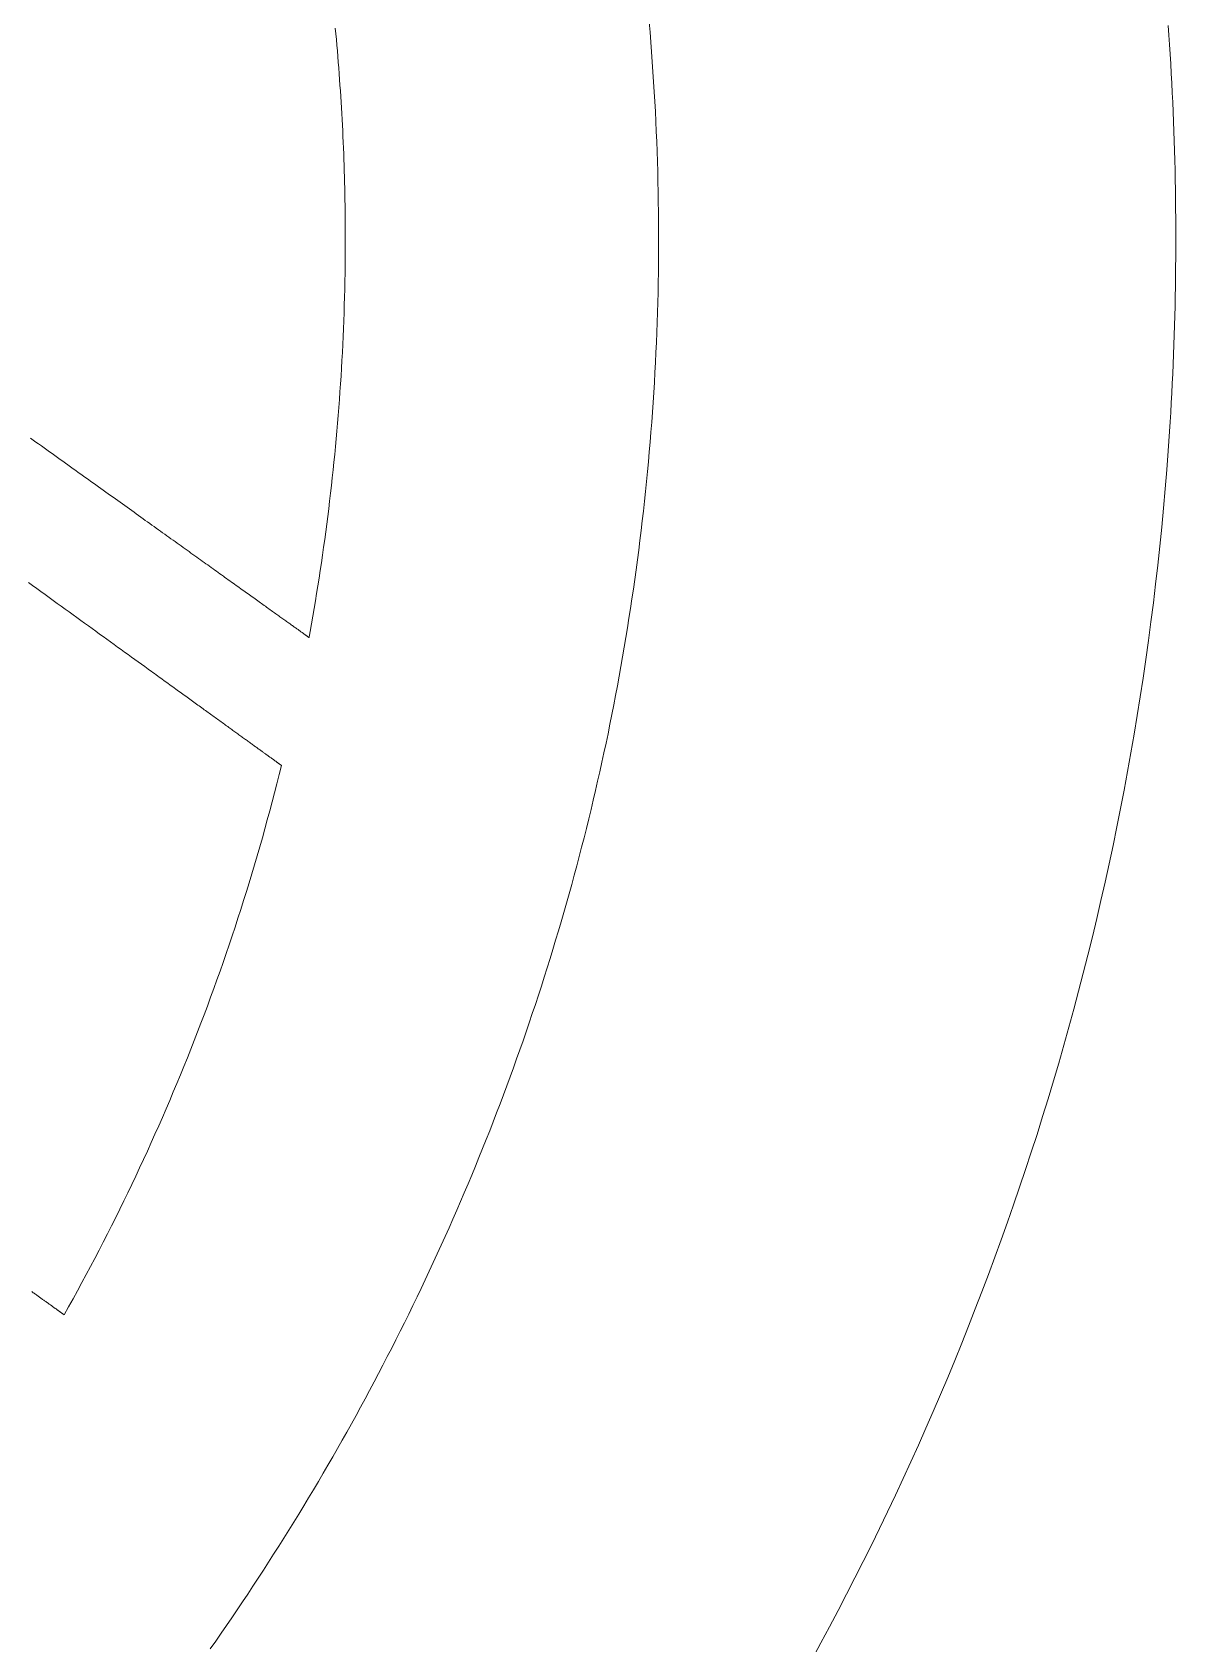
# Model space of a CAD drawing. Header units: millimetres. Extents: x 144517 to 159919, y -31393 to -20504.
# Drawn here: x 158418.8 to 158491.9, y -30003.3 to -29900.2 of the extents above; entities that cross this region are included whole.
import ezdxf

# ---------------------------------------------------------------- set-up
doc = ezdxf.new("R2010")
doc.units = ezdxf.units.MM
doc.header["$MEASUREMENT"] = 0
doc.layers.add('A - SHEET', color=7, linetype='Continuous', lineweight=9)
doc.layers.add('Layer 1', color=7, linetype='Continuous')

# ---------------------------------------------------------------- blocks, each defined once
blk = doc.blocks.new('agdsggad')
at = {"layer": 'Layer 1', "lineweight": 0}
for points in [[(335.653, 431.757), (335.67, 431.513), (335.686, 431.269), (335.701, 431.025), (335.716, 430.78), (335.73, 430.535), (335.743, 430.29), (335.755, 430.045), (335.767, 429.8), (335.778, 429.554), (335.788, 429.308), (335.797, 429.062), (335.805, 428.816), (335.813, 428.57), (335.82, 428.323), (335.826, 428.076), (335.831, 427.829), (335.835, 427.582), (335.839, 427.335), (335.842, 427.087), (335.844, 426.84), (335.845, 426.592), (335.845, 426.344), (335.845, 426.096), (335.844, 425.848), (335.842, 425.6), (335.839, 425.353), (335.835, 425.105), (335.831, 424.858), (335.826, 424.611), (335.82, 424.364), (335.813, 424.118), (335.805, 423.871), (335.797, 423.625), (335.788, 423.379), (335.778, 423.133), (335.767, 422.888), (335.755, 422.642), (335.743, 422.397), (335.73, 422.152), (335.716, 421.907), (335.701, 421.662), (335.686, 421.418), (335.67, 421.174), (335.653, 420.93), (335.616, 420.442), (335.577, 419.956), (335.534, 419.47), (335.488, 418.985), (335.44, 418.501), (335.388, 418.018), (335.333, 417.536), (335.275, 417.055), (335.214, 416.574), (335.15, 416.095), (335.083, 415.616), (335.013, 415.138), (334.94, 414.662), (334.864, 414.186), (334.785, 413.711), (334.703, 413.237), (334.618, 412.764), (334.53, 412.292), (334.439, 411.822), (334.345, 411.352), (334.249, 410.883), (334.149, 410.415), (334.046, 409.948), (333.941, 409.483), (333.833, 409.018), (333.722, 408.554), (333.608, 408.092), (333.491, 407.63), (333.371, 407.17), (333.249, 406.711), (333.123, 406.252), (332.995, 405.795), (332.864, 405.339), (332.73, 404.885), (332.594, 404.431), (332.454, 403.979), (332.312, 403.527), (332.167, 403.077), (332.02, 402.628), (331.869, 402.181), (331.716, 401.734), (331.561, 401.289), (331.402, 400.845), (331.241, 400.402), (331.077, 399.96), (330.91, 399.52), (330.741, 399.081), (330.569, 398.643), (330.395, 398.207), (330.218, 397.771), (330.038, 397.338), (329.855, 396.905), (329.67, 396.474), (329.483, 396.044), (329.292, 395.615), (329.1, 395.188), (328.904, 394.762), (328.706, 394.337), (328.506, 393.914), (328.303, 393.493), (328.097, 393.072), (327.889, 392.653), (327.678, 392.236), (327.465, 391.82), (327.25, 391.405), (327.031, 390.992), (326.811, 390.58), (326.588, 390.17)], [(311.264, 390.428), (311.402, 390.626), (311.54, 390.824), (311.677, 391.023), (311.814, 391.222), (311.949, 391.422), (312.084, 391.622), (312.218, 391.823), (312.351, 392.025), (312.484, 392.227), (312.616, 392.429), (312.747, 392.632), (312.877, 392.835), (313.007, 393.039), (313.136, 393.244), (313.264, 393.449), (313.391, 393.654), (313.517, 393.86), (313.643, 394.067), (313.768, 394.274), (313.892, 394.481), (314.016, 394.689), (314.138, 394.898), (314.26, 395.107), (314.381, 395.316), (314.501, 395.526), (314.621, 395.737), (314.739, 395.947), (314.857, 396.159), (314.974, 396.371), (315.09, 396.583), (315.206, 396.796), (315.32, 397.009), (315.434, 397.223), (315.547, 397.437), (315.66, 397.652), (315.771, 397.867), (315.882, 398.083), (315.991, 398.299), (316.1, 398.515), (316.208, 398.732), (316.316, 398.95), (316.422, 399.168), (316.528, 399.386), (316.633, 399.605), (316.737, 399.824), (316.84, 400.044), (316.942, 400.264), (317.044, 400.485), (317.145, 400.706), (317.245, 400.927), (317.344, 401.149), (317.442, 401.371), (317.539, 401.594), (317.636, 401.817), (317.731, 402.041), (317.826, 402.265), (317.92, 402.49), (318.013, 402.715), (318.105, 402.94), (318.197, 403.166), (318.287, 403.392), (318.377, 403.618), (318.466, 403.845), (318.554, 404.073), (318.641, 404.301), (318.727, 404.529), (318.812, 404.758), (318.897, 404.987), (318.98, 405.216), (319.063, 405.446), (319.145, 405.676), (319.226, 405.907), (319.306, 406.138), (319.385, 406.369), (319.463, 406.601), (319.541, 406.833), (319.617, 407.066), (319.693, 407.299), (319.768, 407.532), (319.841, 407.766), (319.914, 408), (319.986, 408.234), (320.057, 408.469), (320.128, 408.705), (320.197, 408.94), (320.265, 409.176), (320.333, 409.413), (320.399, 409.649), (320.465, 409.886), (320.53, 410.124), (320.594, 410.362), (320.657, 410.6), (320.719, 410.838), (320.78, 411.077), (320.84, 411.316), (320.899, 411.556), (320.957, 411.796), (321.015, 412.036), (321.071, 412.277), (321.126, 412.518), (321.181, 412.759), (321.235, 413.001), (321.287, 413.243), (321.339, 413.485), (321.39, 413.727), (321.439, 413.97), (321.488, 414.214), (321.536, 414.457), (321.583, 414.701), (321.629, 414.946), (321.674, 415.19), (321.718, 415.435), (321.761, 415.68), (321.804, 415.926), (321.845, 416.172), (321.885, 416.418), (321.924, 416.664), (321.963, 416.911), (322, 417.158), (322.036, 417.406), (322.072, 417.653), (322.106, 417.901), (322.139, 418.15), (322.172, 418.398), (322.203, 418.647), (322.234, 418.896), (322.263, 419.146), (322.291, 419.395), (322.319, 419.645), (322.345, 419.896), (322.371, 420.146), (322.395, 420.397), (322.419, 420.648), (322.441, 420.9), (322.463, 421.152), (322.483, 421.404), (322.503, 421.656), (322.521, 421.908), (322.538, 422.161), (322.555, 422.414), (322.57, 422.668), (322.585, 422.921), (322.598, 423.175), (322.61, 423.429), (322.622, 423.684), (322.632, 423.938), (322.641, 424.193), (322.649, 424.448), (322.657, 424.704), (322.663, 424.959), (322.668, 425.215), (322.672, 425.471), (322.675, 425.728), (322.677, 425.984), (322.678, 426.241), (322.678, 426.498), (322.677, 426.755), (322.674, 427.011), (322.671, 427.267), (322.667, 427.524), (322.662, 427.779), (322.655, 428.035), (322.648, 428.29), (322.639, 428.545), (322.63, 428.8), (322.619, 429.055), (322.608, 429.309), (322.595, 429.563), (322.582, 429.817), (322.567, 430.07), (322.552, 430.324), (322.535, 430.577), (322.517, 430.829), (322.499, 431.082), (322.479, 431.334), (322.459, 431.586), (322.437, 431.838)], [(306.685, 421.251), (306.755, 421.201), (306.824, 421.151), (306.894, 421.102), (306.963, 421.052), (307.032, 421.003), (307.101, 420.953), (307.169, 420.904), (307.238, 420.856), (307.305, 420.807), (307.373, 420.759), (307.44, 420.71), (307.507, 420.663), (307.574, 420.615), (307.641, 420.567), (307.707, 420.52), (307.773, 420.473), (307.838, 420.426), (307.904, 420.379), (307.969, 420.332), (308.033, 420.286), (308.098, 420.24), (308.162, 420.194), (308.226, 420.148), (308.289, 420.103), (308.352, 420.058), (308.415, 420.013), (308.478, 419.968), (308.54, 419.923), (308.602, 419.879), (308.664, 419.835), (308.725, 419.791), (308.787, 419.747), (308.847, 419.703), (308.908, 419.66), (308.968, 419.617), (309.028, 419.574), (309.087, 419.532), (309.147, 419.489), (309.206, 419.447), (309.264, 419.405), (309.322, 419.363), (309.38, 419.322), (309.438, 419.281), (309.495, 419.24), (309.552, 419.199), (309.609, 419.158), (309.665, 419.118), (309.721, 419.078), (309.777, 419.038), (309.832, 418.998), (309.887, 418.959), (309.942, 418.92), (309.996, 418.881), (310.05, 418.842), (310.104, 418.804), (310.158, 418.766), (310.211, 418.728), (310.263, 418.69), (310.316, 418.652), (310.368, 418.615), (310.419, 418.578), (310.471, 418.542), (310.521, 418.505), (310.572, 418.469), (310.622, 418.433), (310.672, 418.397), (310.722, 418.362), (310.771, 418.326), (310.82, 418.291), (310.868, 418.257), (310.917, 418.222), (310.964, 418.188), (311.012, 418.154), (311.059, 418.12), (311.106, 418.087), (311.152, 418.054), (311.198, 418.021), (311.244, 417.988), (311.289, 417.956), (311.334, 417.924), (311.378, 417.892), (311.423, 417.86), (311.466, 417.829), (311.51, 417.798), (311.553, 417.767), (311.596, 417.736), (311.638, 417.706), (311.68, 417.676), (311.721, 417.646), (311.763, 417.617), (311.803, 417.587), (311.844, 417.558), (311.884, 417.53), (311.924, 417.501), (311.963, 417.473), (312.002, 417.445), (312.04, 417.418), (312.078, 417.391), (312.116, 417.364), (312.154, 417.337), (312.19, 417.31), (312.227, 417.284), (312.263, 417.258), (312.299, 417.233), (312.334, 417.207), (312.369, 417.182), (312.404, 417.158), (312.438, 417.133), (312.472, 417.109), (312.505, 417.085), (312.538, 417.061), (312.571, 417.038), (312.603, 417.015), (312.635, 416.992), (312.666, 416.97), (312.697, 416.948), (312.728, 416.926), (312.758, 416.904), (312.788, 416.883), (312.817, 416.862), (312.846, 416.841), (312.874, 416.821), (312.902, 416.801), (312.93, 416.781), (312.957, 416.762), (312.984, 416.742), (313.01, 416.724), (313.036, 416.705), (313.062, 416.687), (313.087, 416.669), (313.112, 416.651), (313.136, 416.634), (313.16, 416.617), (313.183, 416.6), (313.206, 416.583), (313.229, 416.567), (313.251, 416.552), (313.272, 416.536), (313.294, 416.521), (313.314, 416.506), (313.335, 416.491), (313.355, 416.477), (313.374, 416.463), (313.393, 416.45), (313.412, 416.436), (313.43, 416.423), (313.447, 416.411), (313.465, 416.398), (313.482, 416.386), (313.498, 416.375), (313.514, 416.363), (313.529, 416.352), (313.544, 416.341), (313.559, 416.331), (313.573, 416.321), (313.586, 416.311), (313.6, 416.302), (313.612, 416.293), (313.625, 416.284), (313.636, 416.275), (313.648, 416.267), (313.658, 416.26), (313.669, 416.252), (313.679, 416.245), (313.688, 416.238), (313.697, 416.232), (313.706, 416.226), (313.714, 416.22), (313.721, 416.215), (313.728, 416.21), (313.735, 416.205), (313.741, 416.2), (313.747, 416.196), (313.752, 416.193), (313.757, 416.189), (313.761, 416.186), (313.765, 416.183), (313.768, 416.181), (313.771, 416.179), (313.773, 416.178), (313.775, 416.176), (313.776, 416.175), (313.777, 416.175), (313.777, 416.174), (313.777, 416.174), (313.777, 416.174), (313.778, 416.175), (313.778, 416.178), (313.779, 416.184), (313.788, 416.232), (313.806, 416.329), (313.84, 416.523), (313.874, 416.716), (313.907, 416.91), (313.94, 417.105), (313.972, 417.299), (314.003, 417.494), (314.034, 417.689), (314.064, 417.884), (314.093, 418.079), (314.121, 418.275), (314.149, 418.471), (314.177, 418.666), (314.203, 418.863), (314.229, 419.059), (314.254, 419.256), (314.279, 419.453), (314.303, 419.65), (314.326, 419.847), (314.349, 420.044), (314.37, 420.242), (314.392, 420.44), (314.412, 420.638), (314.432, 420.836), (314.451, 421.035), (314.469, 421.233), (314.487, 421.432), (314.504, 421.631), (314.52, 421.83), (314.536, 422.03), (314.551, 422.23), (314.565, 422.429), (314.579, 422.629), (314.592, 422.83), (314.604, 423.03), (314.615, 423.231), (314.626, 423.432), (314.636, 423.633), (314.645, 423.834), (314.654, 424.035), (314.662, 424.237), (314.669, 424.438), (314.675, 424.64), (314.681, 424.842), (314.686, 425.045), (314.69, 425.247), (314.694, 425.45), (314.697, 425.653), (314.699, 425.856), (314.7, 426.059), (314.701, 426.262), (314.701, 426.313), (314.701, 426.338), (314.701, 426.342), (314.701, 426.343), (314.701, 426.344), (314.701, 426.349), (314.701, 426.358), (314.701, 426.432), (314.701, 426.58), (314.7, 426.727), (314.699, 426.875), (314.697, 427.022), (314.695, 427.169), (314.693, 427.316), (314.69, 427.463), (314.687, 427.61), (314.683, 427.757), (314.679, 427.904), (314.675, 428.051), (314.671, 428.197), (314.665, 428.344), (314.66, 428.49), (314.654, 428.636), (314.648, 428.782), (314.642, 428.929), (314.635, 429.075), (314.627, 429.22), (314.62, 429.366), (314.612, 429.512), (314.603, 429.658), (314.595, 429.803), (314.585, 429.949), (314.576, 430.094), (314.566, 430.239), (314.556, 430.384), (314.545, 430.529), (314.534, 430.674), (314.523, 430.819), (314.511, 430.964), (314.499, 431.108), (314.486, 431.253), (314.474, 431.397), (314.46, 431.542), (314.447, 431.686)], [(306.717, 399.525), (306.737, 399.511), (306.757, 399.496), (306.777, 399.482), (306.797, 399.468), (306.816, 399.455), (306.835, 399.441), (306.854, 399.427), (306.872, 399.414), (306.891, 399.401), (306.909, 399.388), (306.927, 399.375), (306.944, 399.363), (306.961, 399.35), (306.979, 399.338), (306.995, 399.326), (307.012, 399.314), (307.028, 399.302), (307.045, 399.291), (307.06, 399.279), (307.076, 399.268), (307.091, 399.257), (307.107, 399.246), (307.122, 399.236), (307.136, 399.225), (307.151, 399.215), (307.165, 399.205), (307.179, 399.195), (307.192, 399.185), (307.206, 399.175), (307.219, 399.166), (307.232, 399.157), (307.244, 399.148), (307.257, 399.139), (307.269, 399.13), (307.281, 399.122), (307.292, 399.113), (307.304, 399.105), (307.315, 399.097), (307.326, 399.09), (307.336, 399.082), (307.347, 399.075), (307.357, 399.067), (307.367, 399.06), (307.376, 399.053), (307.385, 399.047), (307.394, 399.04), (307.403, 399.034), (307.412, 399.028), (307.42, 399.022), (307.428, 399.016), (307.436, 399.011), (307.443, 399.005), (307.45, 399), (307.457, 398.995), (307.464, 398.99), (307.47, 398.986), (307.477, 398.981), (307.483, 398.977), (307.488, 398.973), (307.493, 398.969), (307.499, 398.966), (307.503, 398.962), (307.508, 398.959), (307.512, 398.956), (307.516, 398.953), (307.52, 398.951), (307.523, 398.948), (307.526, 398.946), (307.529, 398.944), (307.532, 398.942), (307.534, 398.94), (307.536, 398.939), (307.538, 398.937), (307.54, 398.936), (307.541, 398.935), (307.542, 398.935), (307.543, 398.934), (307.543, 398.934), (307.543, 398.934), (307.657, 399.137), (307.77, 399.341), (307.882, 399.546), (307.994, 399.751), (308.104, 399.957), (308.214, 400.163), (308.323, 400.37), (308.431, 400.577), (308.538, 400.784), (308.645, 400.993), (308.75, 401.201), (308.855, 401.41), (308.959, 401.62), (309.062, 401.83), (309.164, 402.041), (309.265, 402.252), (309.366, 402.463), (309.465, 402.676), (309.564, 402.888), (309.662, 403.101), (309.759, 403.315), (309.855, 403.529), (309.95, 403.743), (310.044, 403.958), (310.138, 404.174), (310.23, 404.389), (310.322, 404.606), (310.413, 404.823), (310.503, 405.04), (310.592, 405.258), (310.68, 405.476), (310.767, 405.694), (310.854, 405.913), (310.939, 406.133), (311.024, 406.353), (311.107, 406.573), (311.19, 406.794), (311.272, 407.016), (311.353, 407.237), (311.433, 407.459), (311.512, 407.682), (311.59, 407.905), (311.668, 408.129), (311.744, 408.353), (311.82, 408.577), (311.894, 408.802), (311.968, 409.027), (312.04, 409.252), (312.112, 409.478), (312.183, 409.705), (312.253, 409.932), (312.322, 410.159), (312.39, 410.387), (312.457, 410.615), (312.523, 410.843), (312.589, 411.072), (312.653, 411.301), (312.716, 411.531), (312.779, 411.761), (312.84, 411.991), (312.901, 412.222), (312.96, 412.453), (313.019, 412.685), (313.077, 412.917), (313.076, 412.917), (313.076, 412.917), (313.075, 412.918), (313.074, 412.919), (313.073, 412.92), (313.071, 412.921), (313.069, 412.922), (313.067, 412.924), (313.064, 412.926), (313.061, 412.928), (313.058, 412.93), (313.054, 412.933), (313.05, 412.936), (313.046, 412.939), (313.042, 412.942), (313.037, 412.945), (313.032, 412.949), (313.027, 412.953), (313.021, 412.957), (313.015, 412.961), (313.009, 412.966), (313.002, 412.97), (312.996, 412.975), (312.988, 412.981), (312.981, 412.986), (312.973, 412.992), (312.965, 412.997), (312.957, 413.003), (312.948, 413.01), (312.939, 413.016), (312.93, 413.023), (312.921, 413.03), (312.911, 413.037), (312.901, 413.044), (312.891, 413.051), (312.88, 413.059), (312.869, 413.067), (312.858, 413.075), (312.846, 413.083), (312.834, 413.092), (312.822, 413.101), (312.81, 413.11), (312.797, 413.119), (312.784, 413.128), (312.771, 413.138), (312.758, 413.147), (312.744, 413.157), (312.73, 413.168), (312.715, 413.178), (312.701, 413.189), (312.686, 413.199), (312.671, 413.21), (312.655, 413.222), (312.639, 413.233), (312.623, 413.245), (312.607, 413.256), (312.59, 413.268), (312.574, 413.28), (312.556, 413.293), (312.539, 413.305), (312.521, 413.318), (312.503, 413.331), (312.485, 413.344), (312.467, 413.358), (312.448, 413.371), (312.429, 413.385), (312.409, 413.399), (312.39, 413.413), (312.37, 413.428), (312.35, 413.442), (312.329, 413.457), (312.309, 413.472), (312.288, 413.487), (312.267, 413.502), (312.245, 413.518), (312.223, 413.534), (312.201, 413.55), (312.179, 413.566), (312.157, 413.582), (312.134, 413.598), (312.111, 413.615), (312.088, 413.632), (312.064, 413.649), (312.04, 413.666), (312.016, 413.684), (311.992, 413.701), (311.967, 413.719), (311.942, 413.737), (311.917, 413.755), (311.892, 413.773), (311.866, 413.792), (311.84, 413.811), (311.814, 413.83), (311.788, 413.849), (311.761, 413.868), (311.734, 413.887), (311.707, 413.907), (311.679, 413.927), (311.652, 413.947), (311.624, 413.967), (311.596, 413.987), (311.567, 414.008), (311.539, 414.029), (311.51, 414.05), (311.481, 414.071), (311.451, 414.092), (311.422, 414.113), (311.392, 414.135), (311.361, 414.157), (311.331, 414.179), (311.3, 414.201), (311.27, 414.223), (311.238, 414.246), (311.207, 414.268), (311.175, 414.291), (311.144, 414.314), (311.112, 414.337), (311.079, 414.361), (311.047, 414.384), (311.014, 414.408), (310.981, 414.432), (310.948, 414.456), (310.914, 414.48), (310.88, 414.505), (310.846, 414.529), (310.812, 414.554), (310.778, 414.579), (310.743, 414.604), (310.708, 414.629), (310.673, 414.655), (310.637, 414.68), (310.602, 414.706), (310.566, 414.732), (310.53, 414.758), (310.494, 414.784), (310.457, 414.811), (310.42, 414.837), (310.383, 414.864), (310.346, 414.891), (310.309, 414.918), (310.271, 414.945), (310.233, 414.973), (310.195, 415), (310.157, 415.028), (310.118, 415.056), (310.079, 415.084), (310.04, 415.112), (310.001, 415.14), (309.962, 415.169), (309.922, 415.198), (309.882, 415.226), (309.842, 415.255), (309.802, 415.285), (309.761, 415.314), (309.72, 415.343), (309.679, 415.373), (309.638, 415.403), (309.597, 415.433), (309.513, 415.493), (309.429, 415.554), (309.344, 415.616), (309.258, 415.678), (309.171, 415.741), (309.083, 415.804), (308.995, 415.868), (308.905, 415.933), (308.815, 415.998), (308.724, 416.064), (308.632, 416.13), (308.54, 416.197), (308.446, 416.264), (308.352, 416.333), (308.257, 416.401), (308.161, 416.471), (308.065, 416.54), (307.967, 416.611), (307.869, 416.682), (307.77, 416.753), (307.671, 416.825), (307.57, 416.898), (307.469, 416.971), (307.367, 417.045), (307.265, 417.119), (307.161, 417.194), (307.057, 417.269), (306.952, 417.345), (306.847, 417.421), (306.74, 417.498), (306.633, 417.575)]]:
    blk.add_lwpolyline(points, dxfattribs=at)
blk = doc.blocks.new('EWRSDG')
at = {"xscale": 3.437246875556696, "yscale": 3.437246875556696, "zscale": 3.437246875556696}
blk.add_blockref('agdsggad', (-192566.76, -259573.4), dxfattribs=at)

msp = doc.modelspace()

# ---------------------------------------------------------------- block references
at = {"layer": 'A - SHEET', "xscale": 0.7307667054224303, "yscale": 0.7307667054224303, "zscale": 0.7307667054224303}
msp.add_blockref('EWRSDG', (298369.7, 158703.32, 0), dxfattribs=at)

doc.saveas('drawing.dxf')
